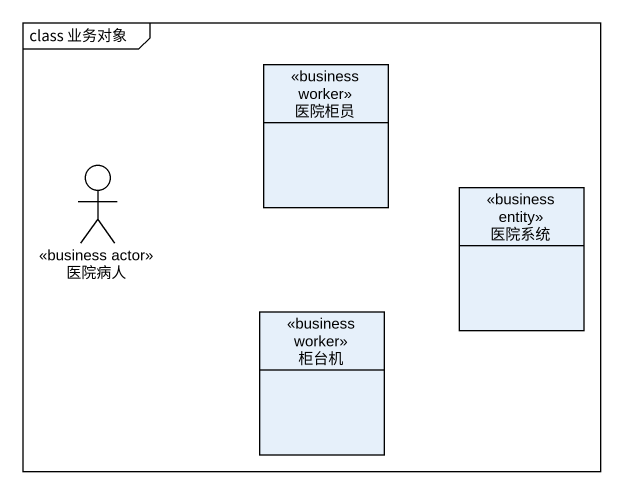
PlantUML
@startuml
mainframe class 业务对象
allowmixing
hide circle
hide empty members
class 医院柜员 <<business worker>>
actor 医院病人 <<business actor>>
class 医院系统 <<business entity>>
class 柜台机 <<business worker>>
@enduml
